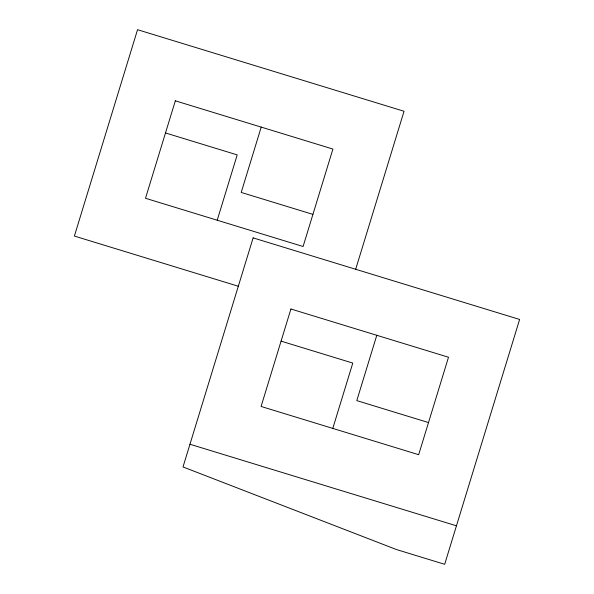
<?xml version="1.0" encoding="UTF-8"?>
<svg xmlns="http://www.w3.org/2000/svg" width="594" height="594" viewBox="0 0 594 594"><rect width="100%" height="100%" fill="white"/><g stroke="black" fill="none" stroke-linecap="round" stroke-linejoin="round"><path stroke-width="0.89" d="M217.211 220.226L237.206 154.893L165.496 132.952M261.212 127.109L241.216 192.434L312.927 214.382M355.68 269.275L404.039 111.264L137.541 29.7L74.384 236.063L238.32 286.241M332.788 428.408L352.784 363.083L281.073 341.134M376.789 335.291L356.794 400.616L428.504 422.564M189.961 444.245L456.459 525.809M175.334 100.817L145.5 198.277L303.089 246.51L332.915 149.057L175.334 100.817M253.126 237.882L183.011 466.951L396.421 549.532L444.676 564.3L519.616 319.453L253.126 237.882M290.912 309.006L261.085 406.459L418.666 454.692L448.5 357.239L290.912 309.006"/></g></svg>
